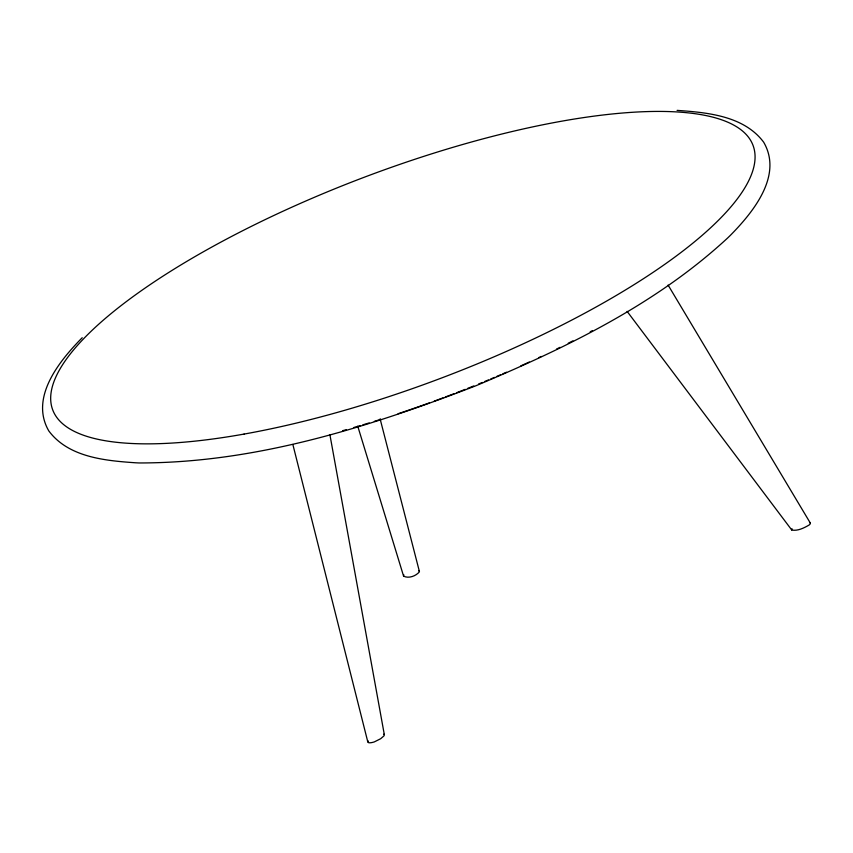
<?xml version="1.0" encoding="UTF-8"?>
<svg xmlns="http://www.w3.org/2000/svg" width="853" height="853" viewBox="0 0 853 853"><rect width="100%" height="100%" fill="white"/><g stroke="black" fill="none" stroke-linecap="round" stroke-linejoin="round"><path stroke-width="1.28" d="M403.842 574.858L403.586 576.138C408.779 578.814 416.019 576.01 419.463 571.745L380.118 418.908M368.197 740.958L368.453 742.632A7.389 2.122 -20.7 0 0 374.275 741.929L380.673 738.719L383.957 735.883L384.308 734.55L329.887 434.625M792.01 528.721L791.744 530.001C797.619 531.248 804.059 527.964 809.134 525.011A7.389 2.122 -20.7 0 0 809.657 522.558M82.208 337.724C59.507 360.776 29.365 397.487 48.824 430.957C68.581 457.357 105.026 460.663 135.414 462.774L138.986 462.955C255.218 463.062 368.155 427.342 475.569 385.897C565.39 348.088 655.52 304.788 727.673 237.966L730.285 235.439C752.986 212.376 783.129 175.675 763.68 142.206C743.912 115.805 707.468 112.5 677.079 110.378M418.727 570.796L419.335 571.179M383.754 734.166L384.308 734.55M627.104 311.366L791.744 530.001M668.091 285.062L810.243 522.921M357.77 426.255L403.586 576.138M292.856 444.477L367.888 742.249M592.451 330.58A374.307 107.563 -20.7 0 1 590.191 331.796M572.928 340.848A374.307 107.563 -20.7 0 1 568.247 343.237M560.037 347.342A374.307 107.563 -20.7 0 1 556.561 349.069M541.26 356.447A374.307 107.563 -20.7 0 1 538.883 357.567M529.286 362.035A374.307 107.563 -20.7 0 1 520.831 365.884M506.522 372.217A374.307 107.563 -20.7 0 1 502.918 373.785M500.508 374.819A374.307 107.563 -20.7 0 1 496.894 376.365M494.473 377.389A374.307 107.563 -20.7 0 1 490.838 378.924M488.406 379.948A374.307 107.563 -20.7 0 1 484.76 381.462M482.318 382.464A374.307 107.563 -20.7 0 1 478.661 383.957M473.778 385.94A374.307 107.563 -20.7 0 1 467.657 388.392M465.194 389.363A374.307 107.563 -20.7 0 1 456.558 392.732M454.084 393.681A374.307 107.563 -20.7 0 1 445.405 396.976M442.92 397.914A374.307 107.563 -20.7 0 1 434.23 401.123M429.272 402.925A374.307 107.563 -20.7 0 1 398.116 413.716M380.651 419.367A374.307 107.563 -20.7 0 1 374.286 421.361M369.189 422.928A374.307 107.563 -20.7 0 1 362.824 424.847M360.286 425.604A374.307 107.563 -20.7 0 1 353.952 427.47M346.371 429.645A374.307 107.563 -20.7 0 1 342.597 430.712M244.054 434.081A374.307 107.563 -20.7 0 0 754.521 150.778A374.307 107.563 -20.7 0 0 210.03 248.052A374.307 107.563 -20.7 0 0 244.054 434.081"/></g></svg>
